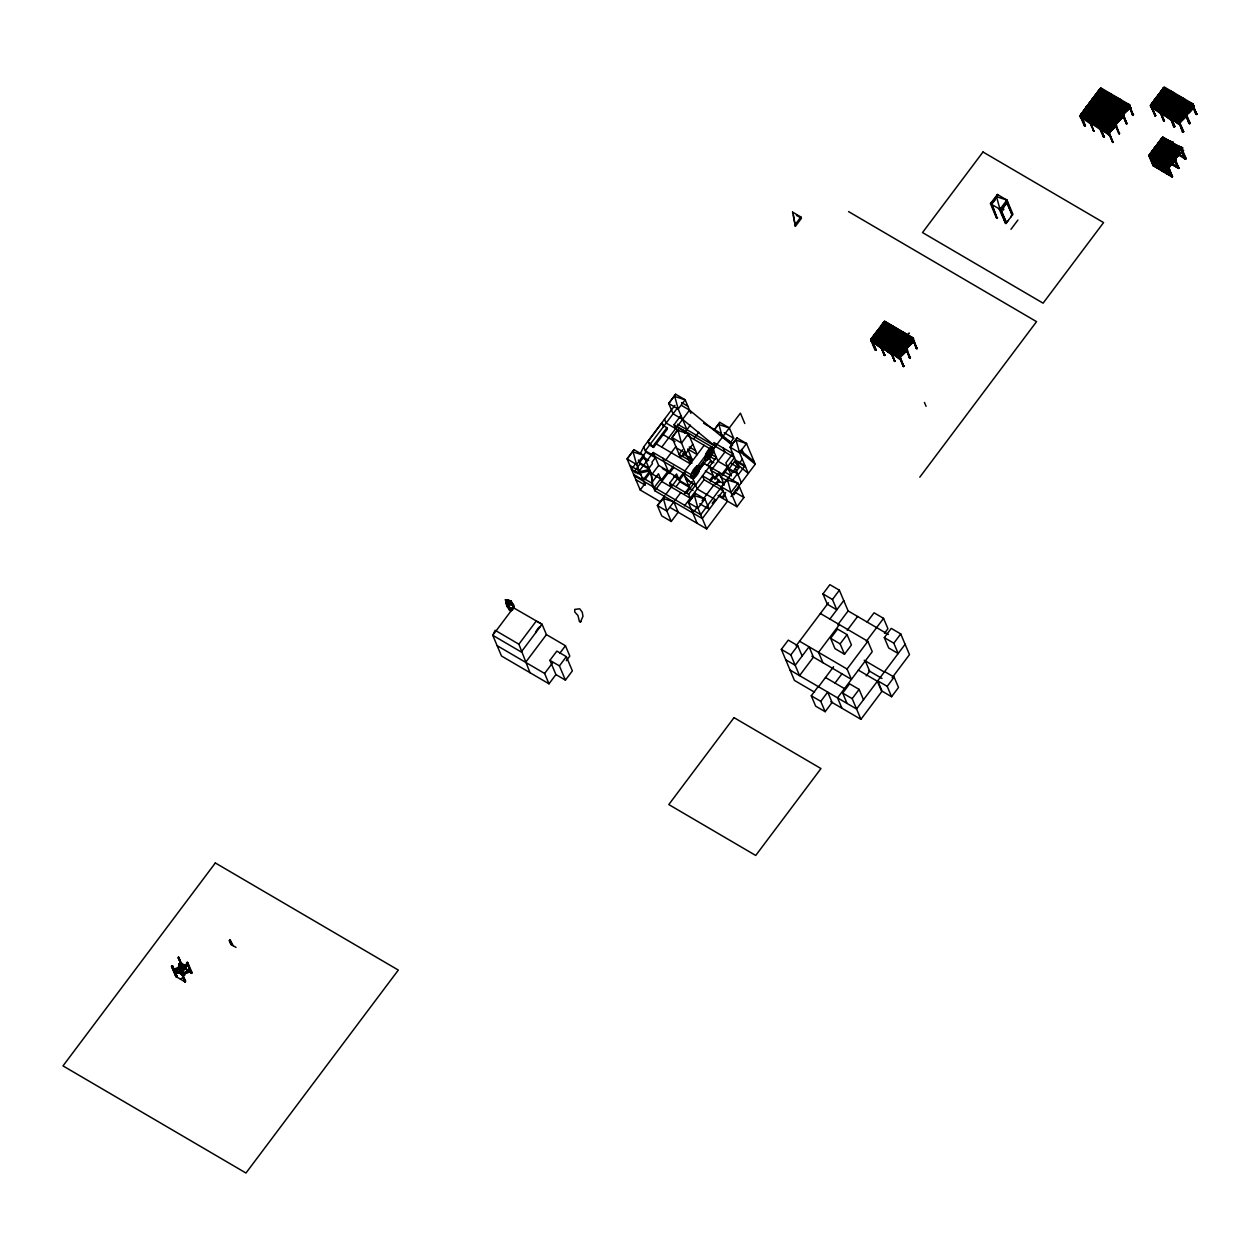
<?xml version="1.0" encoding="UTF-8"?>
<svg xmlns="http://www.w3.org/2000/svg" width="1260" height="1260" viewBox="0 0 1260 1260"><rect width="100%" height="100%" fill="white"/><g stroke="black" fill="none" stroke-linecap="round" stroke-linejoin="round"><path stroke-width="1.5" d="M914.413 340.988L913.153 340.216L914.256 341.302L905.94 348.658L912.334 338.641M914.429 340.751L906.381 348.863M1185.597 114.377C1203.899 91.507 1187.676 120.881 1184.841 113.038L1189.078 123.07M871.81 340.389L872.14 341.161L871.195 339.901M880.504 346.106L883.15 343.271M880.803 346.279L879.764 344.767L884.693 355.194L880.047 344.389L884.473 355.493L880.74 344.783L880.236 345.46M898.553 345.476L891.135 352.28L890.883 351.43M897.356 346.012L890.71 352.075M899.514 357.241L907.531 350.059L899.955 357.446M907.389 350.028L899.813 357.415L907.231 349.886M1080.481 115.731L1080.986 116.723L1087.034 110.313M1096.09 116.235L1089.49 121.7L1092.136 118.865M1089.79 121.873L1094.909 116.77M1103.571 123.701L1099.681 127.669L1107.524 121.07M1099.255 126.567L1100.122 127.874M1108.501 132.835L1116.517 125.653L1108.926 133.04M1108.784 133.009L1108.06 131.733L1112.989 142.16L1108.343 131.339L1112.769 142.443L1108.973 131.591M1122.707 114.597L1130.74 107.431M1123.006 114.77L1130.598 107.399M1156.774 101.745L1151.656 106.848L1151.53 106.013M1149.844 156.744L1150.018 156.098M1165.295 155.831L1158.649 161.894L1164.996 155.657M1173.265 115.731L1170.792 117.999L1170.461 117.243M1170.65 117.968L1173.296 115.132M1168.146 167.454L1176.163 160.288L1168.587 167.659M1168.445 167.627L1148.805 155.531L1153.183 165.879L1153.688 165.202M1186.747 115.573L1179.297 122.976M1179.455 123.118L1187.188 115.778M872.172 342.279L876.472 332.813M880.976 347.429L881.984 344.106M880.614 347.587L882.283 344.279M899.325 358.533L905.105 347.571M905.42 347.602L909.909 358.045L906.113 347.177M1080.529 117.605L1086.278 106.879L1087.616 107.572M1080.796 118.03L1086.64 106.738M1084.45 111.746L1086.923 106.911L1114.974 123.858M1091.601 119.968L1089.742 123.228L1090.971 119.7M1089.601 123.181L1092.089 118.33M1101.13 88.924L1097.208 94.768M1102.28 124.315L1099.948 129.197M1105.603 118.109L1103.634 121.07M1114.375 123.338L1108.312 134.127L1113.257 124.693M1108.611 134.3L1113.588 124.787M1122.817 116.078L1128.598 105.1M1151.829 107.998L1160.586 111.211M1160.633 113.148L1171.107 116.881L1161.169 112.927M1159.121 163.217L1160.948 158.351M1167.957 168.761L1173.737 157.784M1168.256 168.935L1174.068 157.894M1157.515 96.799L1185.755 112.896L1190.054 123.086L1189.55 123.763L1184.92 112.943L1178.982 124.252L1184.746 113.29M1179.281 124.425L1185.077 113.321M885.26 322.481L884.331 321.804L882.457 325.253M912.665 338.593L906.161 350.091L911.153 339.916M906.034 350.028L912.051 338.294M1183.25 98.721L1184.479 99.067L1174.399 94.343M1191.425 105.934L1185.817 115.81L1190.794 105.62M1092.389 100.768L1094.373 97.099M1092.089 100.595L1094.247 97.02L1092.688 100.926M1122.377 112.408L1127.574 104.911L1122.077 112.235L1126.865 123.669L1121.936 113.243L1115.399 125.858L1121.841 113.479M1122.188 113.368L1114.974 125.606M1172.32 142.648L1164.854 151.609M1181.218 147.877L1174.651 160.193M727.508 466.783L718.011 461.223L711.995 446.985L710.955 447.442A7.481 2.929 -59.7 0 0 705.663 454.435L705.206 459.68L707.742 459.664A7.481 2.929 -59.7 0 0 713.05 452.671L713.837 448.292L711.995 446.985L691.189 474.721L691.378 478.217L693.961 478.091A7.481 2.929 -59.7 0 0 699.221 471.019L699.568 465.869L696.985 465.995A7.481 2.929 -59.7 0 0 691.724 473.067L691.189 474.721L697.19 488.959L716.2 500.078M879.622 346.043L891.167 354.186L880.031 345.964M1088.577 121.684L1100.342 129.528M1110.974 109.226L1103.067 103.021L1096.594 111.4M1171.06 119.511L1159.294 111.668L1170.808 119.543M1170.823 119.905L1159.294 111.668M514.206 608.076L513.418 604.8L508.252 600.248L506 601.209L506.866 606.233L508.505 606.926L505.417 599.65L510.883 600.894L508.505 606.926L510.552 610.99L514.206 608.076L513.418 604.8L510.883 600.894L505.417 599.65L506.866 606.233L510.552 610.99M693.961 478.091L696.985 465.995M707.742 459.664L710.955 447.442M1157.735 161.784L1168.886 169.249M1171.847 158.807L1175.312 160.666L1172.147 158.303M1175.312 160.666L1171.926 158.602M1182.289 151.043L1179.297 148.885M629.811 465.397L639.308 470.972L653.184 452.482L658.649 465.412L651.719 474.658L643.513 455.254L634.016 449.694L627.086 458.939L640.206 489.983L660.319 501.763M690.889 413.374L685.156 399.798L675.659 394.238L668.713 403.468L673.092 413.815L682.589 419.391L715.459 446.418L713.806 442.528L732.816 453.663L725.87 462.908L731.335 475.839L725.004 472.122M689.771 462.42L692.071 459.349L687.708 449.001L697.205 454.561L688.464 433.865L678.967 428.29L672.021 437.535L680.762 458.231M730.233 442.906L733.698 438.275L729.335 427.927L719.822 422.368L714.105 430.211M709.254 509.323L704.891 498.976L695.394 493.4L688.448 502.645L697.19 523.341M730.973 496.55L755.26 464.2L746.519 443.504L737.021 437.945L730.076 447.19L738.817 467.885L735.352 472.516M728.438 477.713L721.492 486.943L727.508 501.181L706.687 528.916L670.273 507.591M1010.614 217.366L1012.064 214.09M555.928 674.572L565.425 680.132L572.371 670.887L566.354 656.665L556.857 651.089L549.911 660.334L555.928 674.572L548.998 683.818L501.496 656.003L492.755 635.308L495.133 630.299L518.884 644.191L529.987 672.698M1123.999 115.826L1115.415 123.842M1123.731 116.266L1115.525 124.709L1086.278 106.879M1154.995 147.294L1174.273 158.965L1183.534 150.476L1174.903 159.106L1155.247 146.963L1149.561 155.452M640.348 453.679L643.687 446.922L674.919 405.326M906.097 348.689L913.768 340.72M1097.507 94.957L1100.641 88.294L1101.334 88.704L1100.563 88.389M1152.963 151.672L1156.082 147.105M1172.131 115.967L1170.461 119.275L1173.296 114.534M1174.588 111.368L1176.242 108.297M1162.933 155.389L1158.901 163.422M1168.619 168.793L1174.367 158.067M1149.325 156.539L1159.436 163.768M1168.933 141.97L1163.2 138.049M871.258 340.531L881.228 348.059L871.038 340.452M884.315 323.221L883.827 321.961L878.078 330.797M870.817 340.736L881.275 347.981M889.812 351.965L900.034 359.494M890.017 351.682L900.302 359.116M903.436 348.768L906.475 350.926L903.546 348.563M903.751 348.28L906.46 350.548M907.562 337.459L913.406 341.68L907.672 337.255M1079.726 116.455L1090.231 123.606M1094.105 97.681L1099.759 102.517M1100.578 89.822L1100.279 88.515L1129.228 105.462L1128.361 104.674M1109.257 134.757L1099.019 127.228M1108.989 135.119L1098.814 127.512M1115.667 125.669L1115.226 126.425L1112.517 124.157M1115.447 126.52L1112.737 123.874M1120.203 114.691C1136.756 126.583 1100.626 100.06 1117.384 112.628M1120.518 114.203L1123.227 116.471M1126.739 105.934L1129.669 108.281L1126.96 105.635M1129.936 107.903L1126.85 105.84M1150.585 106.738L1160.917 113.684M1169.453 117.684L1179.911 124.929L1169.721 117.306M1183.077 114.487L1186.384 116.266L1183.408 113.998M1190.023 105.241L1193.062 107.399L1190.133 105.037M1193.062 107.399L1190.338 104.753M889.45 333.632L892.143 328.781M891.859 330.703L893.655 327.474M1168.209 100.957L1170.005 97.729M1179.596 105.493L1181.423 102.218M1179.911 105.62L1181.707 102.391M1191.125 105.761L1185.377 115.573M1101.193 105.919L1103.004 102.028M1101.492 106.076L1103.918 102.139M1159.61 144.27L1161.562 140.884M1166.035 139.655L1173.249 142.427L1165.012 139.198M1158.381 161.248L1159.358 160.934L1153.782 158.807M1166.429 140.143L1173.249 142.427M872.471 341.964L880.74 344.704M871.983 341.759L880.535 344.988M906.617 347.776L877.858 331.096M870.739 339.901L884.552 321.253L913.61 338.452L908.649 336.546M1088.057 119.669L1081.474 117.085L1089.979 120.55L1093.774 131.323L1089.128 120.503M1110.611 94.201L1103.839 90.846M1108.926 132.268L1100.957 128.662M1115.604 123.37L1115.651 123.291M1123.384 113.699L1094.42 96.579M1126.33 104.092L1129.873 105.068L1122.865 101.981M1129.811 105.131L1122.644 102.265M1152.617 107.604L1160.177 110.707M1176.163 120.236C1186.81 125.543 1169.311 116.581 1171.249 119.102M1179.832 122.062L1171.028 118.535M1186.258 113.495L1157.326 96.374M1186.258 101.099L1193.252 104.171L1188.29 102.265M171.518 966.404L172.714 966.136L176.951 976.153L176.431 976.831L171.518 966.404L175.738 976.421L185.251 981.981L180.826 970.877L184.559 981.587L185.189 980.705M178.243 958.01L178.841 957.395L182.48 968.026L178.447 957.159L183.377 967.586M172.415 965.963L176.148 976.658M178.999 957.758L178.4 958.387L179.14 957.568M172.069 967.003L172.714 966.136M179.786 959.632L179.345 960.624M180.495 979.209C193.552 971.318 158.855 970.468 181.818 967.428M181.976 967.806L183.314 975.539L174.132 969.57M180.369 962.892L180.936 962.53M182.983 971.224C158.713 981.697 198.56 947.929 174.872 973.114L175.03 974.043L175.439 973.303M175.392 973.003L181.897 964.341M175.738 976.421L176.494 975.602L175.88 976.216M179.991 966.262L182.921 967.034L173.66 969.601M176.038 976.594L172.321 965.9M191.882 972.562L191.378 973.24L187.551 962.482L192.181 972.736L190.984 973.003L187.252 962.309L187.299 963.601M181.22 971.114L185.251 981.981M182.023 969.98L183.755 967.664M180.779 972.106L181.519 971.287M180.999 972.925L187.504 964.262M188.023 964.136L181.078 973.381L179.44 966.058L188.023 964.136L179.739 965.648L181.235 973.76M181.156 973.854L187.756 964.278M187.992 965.396L188.654 965.097M187.425 969.964L184.118 973.98L179.865 964.404M190.496 971.791L181.314 965.822L183.157 975.161M190.984 973.003L191.63 972.137M184.952 981.808L181.125 971.05L184.842 981.76L185.362 981.083M191.284 973.192L187.252 962.309M229.351 940.574L230.139 940.07L231.793 943.961L231.273 944.638L229.351 940.574L230.989 944.464L236.03 947.41M230.139 940.07L233.21 945.772M230.989 944.464L229.855 939.897M794.824 225.067L800.903 216.988L792.587 212.121L795.375 226.359L801.439 218.279L800.903 216.988M493.904 633.764L513.576 607.572M634.016 449.694L627.086 458.939L636.583 464.499L645.325 485.195L635.827 479.635M675.659 394.238L668.713 403.468L678.211 409.027L686.952 429.739M648.049 441.409L661.925 422.919L663.831 425.959L666.918 427.66L667.453 428.951L653.578 447.426L649.609 445.111L648.049 441.409L653.578 447.426M634.93 464.656L631.449 469.287L640.962 474.847M677.707 407.657L645.325 450.797L692.827 478.611L713.633 450.891L688.306 436.039M643.687 446.922L645.876 452.088L636.583 464.499L633.119 451.915L643.513 455.254M648.742 460.42L642.411 456.719L642.962 458.01L639.481 462.625L648.979 468.184L652.459 463.57L651.908 462.278L655.373 457.648L645.876 452.088M653.042 446.134L666.918 427.66M634.252 471.618L640.033 463.916L638.395 460.042M675.644 428.62L674.005 424.746L680.951 415.501M661.768 447.111L689.519 410.146L732.611 445.583M678.967 428.29L672.021 437.535L681.518 443.095L690.26 463.806L655.436 443.41M518.884 644.191L536.224 621.085L542.068 624.267L546.43 634.615L565.441 645.734L569.803 656.082L566.338 660.697M644.837 479.776L650.633 472.075L653.184 486.88M640.206 489.983L644.821 483.824M684.637 432.81L690.417 425.108M665.485 460.373L675.895 446.512M703.096 462.877L737.935 483.273L743.935 497.495L737.005 506.74L730.989 492.518L702.497 475.823L704.135 479.713L723.13 490.833L702.324 518.569L654.822 490.754L651.546 482.99L658.492 473.744L661.768 481.509L690.26 498.188L688.621 494.314L669.627 483.194L676.557 473.949L679.833 481.714L689.33 487.273L684.716 493.432M653.735 488.171L660.665 478.926L651.168 473.366L652.444 480.769M682.589 449.741L679.124 454.356L688.621 459.916M661.216 480.217L668.162 470.972L658.649 465.412M525.625 662.335L546.43 634.615M654.822 490.754L673.328 466.106M694.134 438.37L698.764 432.212M673.88 467.397L669.249 473.555L662.697 458.041M681.928 456.703L685.393 452.072M692.827 444.213L685.897 453.442L676.399 447.883M665.485 494.77L678.195 477.823L662.366 468.562M714.042 430.07L719.822 422.368M683.377 472.957L678.746 479.115L673.99 476.343M684.479 471.508L704.135 445.315M685.078 472.72L679.298 480.422L688.795 485.982L692.26 481.351M676.368 486.328L679.833 481.714M691.173 477.776L713.648 447.82M548.998 683.818L544.619 673.47L552.715 662.681M559.66 653.436L565.441 645.734M680.762 492.628L666.886 511.119L671.249 521.467L678.195 512.221L673.817 501.874L663.422 498.55L657.389 505.559L661.752 515.907L671.249 521.467M711.979 451.033L740.423 413.154L744.786 423.502M698.135 471.051L703.915 463.349M686.416 493.18L693.346 483.95M707.222 465.46L710.703 460.829L713.869 462.688M565.425 680.132L559.424 665.894L566.354 656.665M688.621 494.314L716.373 457.333L711.616 454.561M684.479 505.906L704.135 479.713M695.394 493.4L688.448 502.645L697.945 508.205L706.687 528.916M737.021 437.945L730.076 447.19L739.573 452.749L748.314 473.445L734.627 462.184M709.789 480.265L713.255 475.634L705.348 471.004M710.341 481.556L713.806 476.926L718.562 479.713L719.649 482.297M717.822 473.602L714.357 478.233L709.427 466.578M714.892 479.524L718.373 474.894M692.827 512.993L697.442 506.835M702.072 500.677L713.633 485.273M721.728 474.484L734.454 457.537M715.082 484.328L718.562 479.713M722.279 475.776L728.059 468.074L737.557 473.634L731.776 481.336M716.783 484.092L719.098 481.005L723.854 483.793M742.313 459.223L700.686 514.678L634.19 475.745M712.231 503.323L714.53 500.236M738.108 474.925L745.038 465.68L735.541 460.12L728.611 469.366L733.351 472.153M725.067 495.322L722.752 498.393L722.216 497.101L725.681 492.487M899.986 356.848L898.758 355.887L903.688 366.329L899.057 355.509L903.467 366.613L899.672 355.745L891.387 352.816L900.065 356.06L871.432 339.664L871.369 338.562L876.787 331.349L905.672 348.012M884.142 323.017L884.047 321.93L912.539 338.609M871.936 339.633L875.668 350.327L872.566 341.381L879.102 344.043M877.59 331.868L872.55 339.727M884.678 323.001L878.677 330.986M872.392 339.349L877.873 332.041M884.819 322.796L878.976 331.159L881.984 327.175M874.739 336.814L876.944 333.884M872.755 342.625L871.542 342.011M873.149 344.815L873.684 344.846M886.142 327.695L887.985 324.655L882.142 333.018M885.15 334.498L891.308 326.875M889.308 329.537L885.308 334.877L891.009 326.702M875.668 350.327L875.48 349.256M889.544 331.852L889.04 332.514L887.623 329.175M893.403 327.679L887.292 335.554M893.608 327.647L894.568 327.316L888.993 325.19M893.986 327.742L893.135 326.954M881.748 345.13L887.544 337.979M881.386 346.437L890.804 351.036M885.339 340.909L882.047 345.303L887.245 337.806M881.559 347.791L880.346 347.161M991.289 203.238L997.085 218.311L992.344 205.191M991.084 204.089L998.314 195.016M882.031 349.87L882.488 349.996M994.849 199.631L991.242 204.466L995.006 200.009M894.647 334.577L896.647 331.916M894.647 340.058L900.648 332.057M892.773 343.145L888.379 349.004L893.875 341.68M897.372 336.987L898.348 337.003M890.253 350.359L894.663 361.462L890.946 350.752M904.019 333.333L903.247 333.144M891.025 350.752L894.663 361.462M891.387 350.485L897.372 342.184M904.176 333.223L897.97 342.295M999.385 208.955L1000.487 208.625L1006.504 222.862L1000.645 210.058M891.718 352.816L899.845 356.344L903.767 366.219L902.837 365.542L903.987 365.935M1000.188 208.451L1005.7 223.351L1000.944 210.231M1006.126 200.56L1006.63 199.883L1012.126 214.783L1005.827 200.387L1012.426 214.956L1006.031 199.537M891.403 353.792L879.653 345.949M891.749 353.761L890.536 353.131M892.222 355.84L892.694 355.966M903.136 341.476C923.092 314.102 885.229 364.187 906.838 335.979M997.085 218.311L997.589 217.649M1001.007 211.711L1005.26 204.687L1007.937 202.466M996.802 218.137L991.746 204.845M903.215 346.862L897.876 354.564M904.144 345.618L910.145 337.633M900.065 351.635L902.916 346.689L897.577 354.391M906.428 337.964L908.539 342.972L907.342 343.24M912.429 337.696L916.839 348.8L913.043 337.932L884.552 321.253M874.975 349.933L870.676 339.743L899.608 356.675L905.845 348.453M1080.324 115.353L1109.446 131.89L1080.733 115.495L1086.089 107.179L1114.69 123.984M1119.416 133.591L1114.785 122.771L1114.281 123.448L1119.195 133.875L1115.399 123.023L1087.159 106.927L1093.129 97.792L1121.699 114.644L1108.816 132.741M1128.031 105.462L1121.715 113.526L1126.645 123.968L1122.849 113.101L1094.357 96.421L1099.964 88.688L1128.566 105.493M899.246 356.58L913.043 337.932L906.601 335.38M1080.041 115.747L1093.129 97.792M1122.597 114.361L1093.633 97.382L1100.783 87.853L1129.354 104.69M912.791 339.208L883.827 322.214M1086.876 107.698L1081.553 115.4L1086.23 109.714M1081.553 115.4L1087.333 108.25M1088.12 106.627L1094.783 98.343M913.311 340.594L914.256 341.302M1081.521 117.022L1081.899 118.094M900.553 358.911L899.341 358.297M901.026 360.99L901.561 361.022M1005.637 222.673L1008.315 220.453M1084.844 117.054L1090.498 110.108M996.503 217.964L990.486 203.742L996.518 196.718L1006.929 200.056L1012.93 214.279L1006 223.524L1005.905 222.5M1082.529 120.55L1082.986 120.677M1095.775 103.084L1097.492 99.634L1091.144 108.675M1100.216 99.43L1105.697 92.106L1100.374 99.808M915.5 345.775L915.957 345.901M1101.46 98.343L1103.666 95.413M1103.697 95.807L1104.626 96.484M909.263 356.974L910.192 357.651L905.2 347.319M909.909 358.045L909.216 357.635L910.413 357.368M916.146 348.39L913.122 339.365M1098.94 104.927L1094.452 110.329M1084.97 126.173L1081.237 115.463L1084.97 126.173L1081.253 116.739M1095.649 112.912L1090.168 119.968M1089.979 120.55L1093.774 131.323M1089.916 121.385L1081.427 117.589M1100.122 127.15L1090.042 122.425L1100.248 126.598M1091.176 120.755L1096.672 113.431M1097.617 112.187L1104.122 103.525L1102.106 106.785M1010.977 229.304L1017.907 220.059M1090.703 123.244L1090.341 122.062M1112.029 95.823L1106.705 103.509M1091.255 125.811L1091.869 125.732M1107.288 105.368L1100.641 114.251L1107.446 105.745M1105.272 108.644L1100.783 114.046M1099.98 126.378L1104.185 137.009L1100.027 128.142M1117.714 112.14L1113.273 108.959L1106.973 117.952M1106.674 118.03L1100.846 126.693M1120.045 100.217C1122.613 99.682 1117.951 99.697 1120.329 99.823M1114.061 108.769L1107.272 118.125M1121.542 101.383L1116.203 109.069M1117.305 107.604L1121.242 101.21L1115.903 108.895M1101.445 131.78L1101.98 131.796M1122.455 105.115L1121.605 104.344M1108.264 128.945L1112.501 122.708L1107.178 130.394M1103.965 137.293L1100.232 126.598L1103.965 137.293L1103.776 136.206M1110.454 128.063L1107.099 121.338M1114.58 123.874L1109.446 131.89M1115.651 123.606L1121.699 114.644M1123.432 113.636L1123.038 112.597L1129.023 105.793M1122.959 115.385L1123.81 116.172M1129.385 106.816L1130.708 107.683M1108.768 135.04L1109.855 134.741M1116.36 126.079L1115.005 125.354M1110.328 136.836L1110.784 136.962M1130.567 109.872L1131.102 109.903M1117.778 130.946L1118.313 130.977M1125.306 120.928L1125.763 121.054M1118.518 133.465L1119.715 133.198M1125.952 123.559L1127.149 123.291M1093.633 97.382L1122.125 114.061L1129.275 104.533L1133.086 115.385L1132.897 114.313M1157.783 109.305L1151.073 105.383L1156.428 97.067L1185.03 113.857L1179.502 122.062M1157.735 96.516L1163.484 87.68L1192.259 104.486M1192.763 103.808L1164.208 86.971L1150.396 105.62L1155.325 116.046L1152.112 107.683M1170.43 92.453L1163.941 88.231M1164.145 87.901L1164.901 88.2L1163.972 87.523M1157.231 97.587L1151.892 105.273M1164.177 88.342L1158.334 96.705M1157.972 97.445L1156.948 97.004M1156.585 99.603L1152.191 105.446L1157.688 98.138M1162.633 91.555L1164.46 88.515L1158.633 96.878M1151.939 107.462L1158.759 109.762M1155.199 106.927L1160.696 99.603M1162.791 97.398L1166.792 92.075M1154.428 113.148L1153.735 112.738L1154.585 113.526M1162.917 103.304L1158.523 109.163L1164.019 101.839M1167.957 96.595C1155.42 112.597 1183.675 75.064 1164.665 100.422M1154.632 115.636L1155.83 115.369M1168.209 97.54L1169.201 97.555M1159.704 110.108L1164.13 121.212L1161.106 112.171M1173.044 93.397L1167.012 101.446L1173.769 92.689M1174.052 92.815L1165.579 89.287M1167.973 102.06L1173.974 94.075L1172.131 97.114M1164.697 112.487L1170.194 105.178L1168.162 108.47M1175.296 98.973L1171.296 104.296L1177.297 96.311M1163.232 118.298L1162.539 117.904L1163.405 118.676M1163.437 120.802L1160.161 111.825M1171.328 110.329L1167.862 114.345M1178.462 100.816L1180.305 97.776L1174.462 106.155M1176.509 107.005L1182.542 98.957M1170.083 117.148L1170.666 116.455L1174.824 126.504L1173.627 126.772L1169.894 116.062L1174.824 126.504M1177.47 107.62L1183.471 99.634L1186.132 101.651M1172.288 115.117L1176.525 108.88L1171.186 116.566M1179.628 105.336L1181.628 102.674M1178.761 112.581L1174.367 118.424L1179.848 111.116M1149.782 155.153L1154.916 147.137L1174.304 158.24L1174.808 157.579L1156.003 146.885L1161.972 137.749L1181.25 148.995L1181.754 148.334L1162.681 137.041L1148.884 155.689M1149.608 155.027L1155.184 147.609M1156.27 146.176L1162.067 139.041M1156.79 146.065L1162.539 137.498M1173.422 124.268L1172.808 123.763L1173.658 124.551M1150.522 155.153L1156.018 147.829L1153.971 151.137M1150.537 155.704L1154.774 166.399M1186.951 107.714L1188.952 105.052M814.543 692.181L794.43 680.416L781.326 649.372L788.256 640.127L797.753 645.687L802.132 656.035M822.953 593.901L832.45 599.461L836.813 609.808L827.316 604.249L822.953 593.901L829.883 584.656L839.381 590.216L848.122 610.927L888.363 634.473M1150.632 157.768L1158.979 160.996L1163.484 171.706M1180.352 117.81L1181.25 117.936M1150.9 158.429L1150.097 158.256M1187.692 109.352L1187.503 108.281M1185.644 113.274L1192.448 104.927M1152.569 157.531L1156.759 167.564M1185.692 113.825L1156.759 96.894L1157.389 97.965M1157.153 152.995L1153.688 156.996M1192.889 106.407L1193.913 107.021M1154.255 158.508L1158.932 169.029L1154.554 158.681M1155.924 156.145L1158.35 154.066M1180.053 124.252L1178.998 124M1152.097 161.626L1158.806 165.139M1155.546 159.264L1159.72 169.297M1187.109 118.141L1187.582 118.267M1194.055 108.895L1194.511 109.021M1156.239 159.673L1160.712 169.88M1162.35 151.531L1157.011 159.232M1163.295 150.286L1169.28 142.301M1156.538 159.847L1161.011 170.053M1153.246 164.95L1172.399 176.463L1168.162 166.43L1167.469 166.021L1172.178 176.998L1168.319 165.974M1153.625 165.044L1153.12 165.721L1172.178 176.998M1166.996 147.231L1166.555 148.066L1167.5 147.357M919.784 477.194L1036.539 321.647L848.547 211.585M1149.608 155.783L1154.113 165.595M1157.688 160.855L1158.192 160.178L1162.791 171.297M1164.114 152.287L1168.099 146.979M1171.06 143.041L1171.501 142.207L1164.618 151.609M1188.054 120.361L1188.905 121.133L1188.211 120.724M1153.971 166.131L1149.325 154.854L1168.87 166.493L1165.028 165.328M1164.492 152.854L1158.995 159.925M1164.807 152.68L1165.437 151.357M1168.713 147.341L1172.115 142.569L1165.248 151.972M1182.242 129.418L1181.549 129.024L1182.463 129.701M1155.073 166.572L1150.411 156.051L1149.104 155.405L1153.325 165.422L1172.335 176.557L1167.689 165.737L1167.185 166.415M796.099 645.845L828.481 602.705M1164.571 155.232L1160.019 160.713M1159.688 163.06L1159.531 162.272L1159.546 163.202M1173.407 143.782L1182.746 148.003L1177.139 146.081M1182.431 131.922L1183.628 131.654L1182.431 131.922L1178.698 121.228L1183.345 132.032M1189.55 123.763L1189.361 122.677M1179.643 122.551L1150.317 105.462L1178.888 122.299L1192.7 103.651L1196.496 114.518L1196.307 113.431M1160.287 162.256L1164.476 172.273M785.689 659.72L795.186 665.28L809.062 646.789L813.44 657.137L799.565 675.628L790.823 654.932L797.753 645.687M832.45 599.461L839.381 590.216M1159.704 163.579L1158.491 162.949M1157.751 168.131L1153.372 157.784L1158.05 168.304M1161.972 163.233L1166.634 173.754L1162.271 163.406M1172.776 150.381L1174.777 147.703M1160.775 166.777L1170.272 172.337L1152.254 162.005M1163.264 163.989L1167.437 174.022M1163.957 164.398L1168.429 174.605M1164.24 164.572L1168.729 174.778M1165.232 165.154L1169.422 175.171M1161.704 170.446L1157.058 159.532L1162.004 170.636M1171.847 157.106L1166.508 164.792M1178.793 147.861L1172.65 156.051L1178.95 148.239M1175.942 152.224L1172.792 155.846M1162.413 170.667L1157.908 160.555L1166.918 166.131M1163.122 170.604L1162.681 171.439L1157.972 160.461L1166.902 165.785M1172.95 157.374L1176.415 152.744M1171.863 159.075L1176.494 152.791M1174.115 157.169L1177.848 167.863L1174.824 158.839L1183.534 150.239M1173.926 158.256L1168.209 166.352M1163.783 171.88L1159.31 161.469M1167.815 166.651L1181.691 148.16L1186.054 158.508L1185.55 159.185L1175.989 153.468L1173.863 148.459M1174.966 144.821L1182.305 147.577M1168.256 166.903L1167.406 166.115L1171.91 176.227M1174.635 157.784L1180.966 148.869L1185.55 159.185M1181.628 149.089L1162.429 138.316M829.883 619.054L843.759 600.563M1181.785 150.444L1182.636 151.231L1181.943 150.822M1165.468 172.856L1161.09 162.508L1165.752 173.029M1169.201 169.139L1167.988 168.509M1169.595 171.328L1170.209 171.25M1169.894 172.258L1166.949 170.116M1184.132 156.004L1184.668 156.035M1177.659 165.375L1176.966 164.965L1177.817 165.753M1170.414 175.754L1166.035 165.406L1170.713 175.928M1185.487 159.028L1185.991 158.351L1176.115 152.57M1165.941 161.012L1178.62 168.43L1174.745 157.405M837.727 624.787L848.122 610.927M839.381 624.613L818.559 652.349L822.938 662.697M830.623 638.316L837.569 629.071L847.067 634.63L851.445 644.978L844.499 654.223L835.002 648.664L830.623 638.316L840.136 643.876L844.499 654.223M847.224 630.346L857.635 616.486M840.136 643.876L847.067 634.63M825.142 711.695L820.764 701.347L827.71 692.102L832.088 702.45L825.142 711.695L815.645 706.135L811.267 695.788L818.212 686.542M818.559 686.747L833.584 666.713M867.132 622.046L874.062 612.801L883.559 618.361L887.938 628.708L884.473 633.323M835.002 683.062L841.932 673.817M866.218 641.466L883.559 618.361M811.85 656.208L851.429 679.376L847.067 669.028L867.872 641.308L820.386 613.494M847.051 703.427L842.688 693.079L849.618 683.833L859.115 689.393L863.494 699.741M884.315 637.623L893.812 643.183L898.175 653.53L888.678 647.971L884.315 637.623L891.245 628.378L900.742 633.938L909.5 654.633L892.143 677.738M866.203 675.864L869.683 671.249L865.305 660.901M858.375 670.131L877.369 681.266L881.732 691.614L860.927 719.334L852.185 698.638L859.115 689.393M893.812 643.183L900.742 633.938M877.369 681.266L856.548 708.986L790.067 670.068M884.646 671.564L894.143 677.124L898.522 687.472L891.576 696.717L882.079 691.157L877.716 680.794L905.121 644.285M891.576 696.717L887.213 686.369L894.143 677.124M580.482 621.967L582.986 616.282L582.246 612.171L579.679 608.801L574.733 609.399L574.812 612.061L577.962 615.51L579.49 621.794L580.907 621.637M1182.746 148.003L1175.564 145.026M1115.368 123.984L1124.156 116.078M878.598 331.994L882.536 328.23M878.582 332.577L882.52 328.797M906.113 348.106L913.988 340.546M1185.739 114.408L1194.071 106.706M1084.876 112.754L1087.333 110.486M1082.072 115.447L1087.002 110.912M1089.632 121.732L1092.105 119.464M1100.169 127.276L1106.343 121.606M875.59 336.987L878.062 334.719M875.558 337.585L878.015 335.317M1108.627 132.867L1116.376 125.622M880.645 346.138L885.922 341.176M1163.059 109.762L1165.532 107.494M1168.288 167.486L1176.037 160.256M1090.042 122.425L1100.326 126.851M1121.006 100.013L1114.013 96.957M1160.744 112.502L1171.107 116.881M1184.479 99.067L1179.581 96.973M881.086 346.784L891.45 351.162M904.822 333.349L894.537 328.907M1103.177 102.249L1100.783 105.809M1174.477 160.083L1176.163 160.288M506.583 600.437L508.237 601.366L506.803 603.225L506.866 606.233L509.906 609.478L513.576 606.564L510.883 600.894L506 601.209L506.126 603.083L512.473 610.391M691.724 473.067L699.221 471.019M705.663 454.435L713.05 452.671M634.914 472.752L649.53 469.476L640.033 463.916M637.292 473.634L650.081 470.783L643.135 480.013L633.638 474.453M182.637 973.539L190.969 971.759L182.81 973.917L178.888 963.821L180.101 963.553L184.48 973.901L184.669 974.988L183.456 975.272M178.952 964.152L179.802 963.963M179.393 964.514L180.243 964.325L184.669 974.988M179.077 964.924L180.29 964.64L180.101 963.553M188.181 964.514L179.597 966.436L180.826 973.523M173.817 969.98L180.4 968.499M174.715 972.736L183.298 970.814M174.872 973.114L183.456 971.192L182.07 963.742M175.297 973.366L183.157 971.602L181.818 963.869M190.811 971.381L182.227 973.303L180.999 966.215M183.755 974.862L184.606 974.673M506.866 606.233L508.772 606.107L509.906 609.478M729.335 427.927L718.924 424.588L722.389 437.173L729.509 441.347M1102.847 103.304L1111.021 108.99M891.167 353.824L894.883 361.163L890.725 351.052M1193.283 107.116L1190.243 104.958M1176.163 109.116L1170.902 116.393M1094.011 98.091L1104.075 105.415M1165.374 89.57L1172.855 92.579M1169.044 91.397L1172.32 92.736M1105.256 91.791L1110.784 93.996M1105.65 92.295L1108.926 93.618M1097.397 99.414L1103.949 102.06M1097.586 100.201L1102.5 102.186M1115.194 110.392L1118.47 111.715M1114.99 110.675L1118.25 111.998M889.214 324.891L894.112 326.891M1167.736 154.46L1173.076 156.744M1165.736 153.988L1172.855 157.028M1161.09 163.327L1164.649 164.839M1179.36 97.272L1182.573 98.705M1112.627 95.949L1120.644 99.54M1106.548 104.989L1109.761 106.438M1106.327 105.289L1109.54 106.722M894.758 328.624L904.397 332.939M881.528 347.209L889.56 350.8M1192.023 104.076L1196.78 114.124L1192.495 105.462M1191.787 103.793L1196.716 114.219L1195.866 113.447L1197 113.841M1163.484 87.932L1192.039 104.517M1164.634 88.893L1163.689 87.649M1178.809 97.351L1185.518 101.288M1162.319 89.476L1190.747 105.997M1161.641 90.137L1190.306 106.832L1161.704 90.295M1189.692 107.651L1161.09 91.114M1159.798 92.579L1188.29 109.273M1187.849 110.108L1159.247 93.571M1157.956 95.035L1186.558 111.573M1186.511 111.888L1158.066 94.894M1157.452 95.713L1185.944 112.392M1157.483 95.917L1186.006 112.565M1184.92 112.943L1189.85 123.37L1188.92 122.693L1190.054 123.086M1157.042 96.768L1158.255 97.713M1158.46 98.752L1161.814 100.721M1155.892 98.044L1184.384 114.723L1156.003 97.902M1185.408 115.322L1186.999 116.345M1155.278 98.863L1183.88 115.4M1155.199 98.705L1183.817 115.243M1183.093 116.204L1154.585 99.524L1183.266 116.219M1153.971 100.343L1182.652 117.038M1182.037 117.857L1153.357 101.162L1181.975 117.7M1169.863 112.235L1171.06 111.967L1170.162 111.841M1152.128 102.785L1180.809 119.495L1152.207 102.958M1151.703 103.635L1180.084 120.456M1180.195 120.314L1151.593 103.777M1151.01 104.281L1179.581 121.133M1151.042 104.501L1179.549 121.18M1179.801 121.779L1151.073 105.383M1166.161 114.203L1179.581 122.062M1150.616 105.336L1155.609 115.668L1154.837 115.353M1169.611 116.455L1170.729 116.96M1171.312 118.991L1170.194 118.849M1163.657 120.503L1164.413 120.818L1159.42 110.486L1164.13 121.212M1173.847 126.472L1174.603 126.787L1170.367 116.755M1183.408 131.938L1178.478 121.511M1105.335 92.342L1108.69 94.311M1099.413 89.68L1128.015 106.218L1099.523 89.539M1098.736 90.326L1127.291 107.179L1098.799 90.499M1126.786 107.856L1098.295 91.161M1096.893 92.783L1125.495 109.321M1133.591 114.723L1132.441 114.313L1133.37 115.006L1128.44 104.58L1133.086 115.385M1124.944 110.313L1096.279 93.602L1124.881 110.14M1132.598 114.691L1133.291 115.101L1128.661 104.281L1132.393 114.991M1095.838 94.437L1124.156 111.116M1095.05 95.24L1123.715 111.951M1094.531 95.917L1123.038 112.597M1094.578 96.122L1123.101 112.77M1094.137 96.957L1101.303 100.942M1102.941 102.123L1103.697 102.422L1097.806 99.902L1091.444 108.848M1106.343 103.871L1109.698 105.84M1113.037 107.809L1118.077 110.754M1122.707 113.557L1121.936 113.243L1126.645 123.968M1123.18 114.203L1093.853 97.083L1094.483 98.154M1181.754 148.334L1162.681 137.041M1093.916 97.256L1122.408 113.936M1171.28 142.742L1171.973 143.152M1180.778 148.302L1185.707 158.744L1185.014 158.335M1161.972 138.001L1180.966 149.137M1122.55 115.652L1123.999 116.393M1092.514 98.611L1121.195 115.322L1092.578 98.768M1179.848 150.365L1160.806 139.545M1160.744 139.387L1179.801 150.665M1120.565 116.14L1091.963 99.587M1090.735 101.225L1119.337 117.763M1090.672 101.068L1119.274 117.605M1158.901 141.845L1178.069 152.98M1186.054 158.508L1158.397 142.522L1177.281 153.783M1089.443 102.706L1118.045 119.243M1157.672 143.482L1176.84 154.618L1157.735 143.64M1088.939 103.383L1117.431 120.062M1117.399 120.377L1088.829 103.525M1156.617 145.136L1175.611 156.256L1156.507 145.278M1087.601 105.163L1116.265 121.858L1087.664 105.32M1155.94 145.782L1174.997 157.075L1155.971 146.002M1087.097 105.84L1115.588 122.519M1087.128 106.045L1115.651 122.677M1086.97 106.502L1115.478 123.181M1164.334 151.987L1165.028 152.397M1173.832 157.547L1178.761 167.989M1105.492 117.81L1106.453 118.314M1116.517 125.653L1115.431 125.401L1116.502 125.921M1173.485 159.091L1154.302 147.956L1173.407 158.933M1174.383 159.752L1176.147 160.54M1114.139 124.709L1085.474 107.998L1113.966 124.693M1174.351 160.02L1175.989 160.855M1154.459 148.585L1157.373 155.484M1153.688 148.774L1172.871 159.91L1153.766 148.932L1156.711 156.067M1084.86 108.817L1113.462 125.354M1172.147 160.87L1153.152 149.751M1153.073 149.594L1172.257 160.729M1112.911 126.346L1084.419 109.651M1152.648 150.428L1171.642 161.548L1152.538 150.57M1151.845 151.231L1170.949 162.209M1083.017 111.274L1111.682 127.969M1171.139 162.965L1179.045 167.596L1178.541 168.273L1151.309 152.208M1171.201 163.123L1179.124 167.753M1151.341 151.909L1170.414 163.186M1169.721 163.847L1150.616 152.869L1169.627 163.989M1150.002 153.689L1169.107 164.666M1109.776 130.268L1081.348 113.746M1109.729 130.583L1081.237 113.888M1149.498 154.366L1168.571 165.643M1080.655 114.408L1109.225 131.245M1084.718 117.259L1090.199 109.935M1149.167 155.311L1157.483 160.083L1151.593 156.949L1155.956 167.296L1149.97 154.555L1155.877 148.034M1089.065 120.613L1089.979 121.291M1108.91 132.505L1079.977 115.573L1084.277 125.764M1151.136 160.225L1152.065 160.918L1151.293 160.603M1151.971 161.422L1160.586 166.462M1155.199 165.974L1172.682 176.321M1085.474 125.496L1081.017 115.763M1094.278 130.646L1093.144 130.252L1094.058 130.946M1104.469 136.615L1103.335 136.222L1104.248 136.915M1113.273 141.781L1112.202 141.278L1113.053 142.065M796.462 215.35L799.785 217.303M883.827 321.961L912.602 338.767M897.482 330.655L900.837 332.624M883.213 322.78L911.894 339.475L883.292 322.938M911.279 340.294L882.709 323.458L911.2 340.137M910.555 341.255L881.984 324.418L910.586 340.956M881.37 325.238L910.051 341.933L881.48 325.08M909.436 342.752L880.756 326.057L909.358 342.594M880.331 326.891L908.649 343.555M916.367 348.106L917.138 348.406L912.13 338.074L916.839 348.8M879.527 327.695L908.208 344.389L879.606 327.852M907.515 345.051L878.913 328.514L907.483 345.35M906.869 346.169L878.378 329.49M877.795 329.994L906.365 346.846L877.826 330.214M877.464 330.955L878.251 331.821M886.205 336.2L886.898 336.609M906.413 348.28L876.787 331.349M876.85 331.506L905.357 348.185M887.197 337.948L890.552 339.901M907.531 350.059L906.145 349.555L907.515 350.327M904.837 348.863L876.346 332.183M905.767 349.603L907.357 350.627M875.558 332.986L904.223 349.682L875.621 333.144M903.609 350.5L874.944 333.805L903.514 350.642M874.393 334.782L902.995 351.32L874.503 334.64M873.716 335.443L902.286 352.28M901.766 352.957L873.274 336.278M909.436 357.352L910.13 357.745L905.483 346.941L909.216 357.635M871.369 338.562L899.861 355.257M871.4 338.782L899.923 355.414M871.243 339.224L900.144 356.06L871.038 339.523M889.954 350.737L891.182 351.682M876.172 349.666L871.731 339.916M884.977 354.816L883.843 354.422L884.772 355.099M895.167 360.785L894.033 360.391L894.962 361.069M875.889 350.044L871.731 341.192M681.55 402.554L687.881 406.255M681.613 405.499L689.519 410.146M724.201 432.716L733.698 438.275M703.584 423.25L720.751 433.298L722.389 437.173M677.455 424.163L732.863 456.608M674.005 424.746L711.995 446.985M736.092 461.412L745.589 466.988M678.809 430.479L666.146 423.061L664.508 419.186M730.91 463.255L738.817 467.885M710.089 456.592L714.845 459.365M689.236 446.969L695.567 450.67M662.382 434.165L675.045 441.583M682.573 453.773L692.071 459.349M720.578 476.028L711.081 470.468L724.957 451.978L723.319 448.103M721.114 477.32L727.445 481.021M734.438 491.935L743.935 497.495M653.184 452.482L691.189 474.721M719.035 495.259L722.216 497.101M718.011 495.621L737.005 506.74M686.054 479.509L695.552 485.069M642.962 458.01L647.703 460.782M693.047 490.423L689.881 488.565L683.33 473.035M699.757 503.764L707.679 508.394M642.049 477.43L651.546 482.99M864.187 660.24L884.3 672.021M868.565 670.588L881.968 678.447M877.716 680.794L887.213 686.369M799.565 641.23L847.067 669.028M781.326 649.372L790.823 654.932M825.489 677.502L844.499 688.621M842.688 693.079L852.185 698.638M830.844 701.726L860.927 719.334M811.267 695.788L820.764 701.347M512.473 607.178L542.068 624.267L521.246 651.987L492.755 635.308M549.911 660.334L559.424 665.894M497.133 645.655L544.619 673.47M186.748 962.986L191.678 973.413M181.393 966.278L190.291 971.492M180.212 965.979L188.969 971.003M180.369 966.357L182.448 967.57M180.164 966.64L182.873 968.263L178.337 958.057M182.731 970.609L180.369 969.223L182.684 971.271M180.448 969.68L182.905 970.987M174.179 969.491L183.078 974.704M174.51 971.098L173.943 971.46M176.951 976.153L172.022 965.727M185.755 981.319L180.826 970.877M1106.469 105.336L1109.587 107.809M1166.146 153.988L1169.138 156.145M1165.925 154.271L1169.059 156.366M1165.847 154.492L1168.839 156.649M1183.108 99.871L1185.912 101.934M1165.689 89.476L1171.312 93.602M1168.288 91.822L1171.091 93.901M1183.187 114.282L1186.006 116.345M1158.759 98.721L1161.562 100.784M1158.539 99.004L1161.232 101.272M1105.114 92.421L1107.918 94.5M1098.673 101.005L1102.894 104.092M891.655 327.884L894.474 329.962M891.544 328.088L894.364 330.151M891.45 328.183L894.253 330.246M891.34 328.372L894.143 330.451M881.701 335.349L884.504 337.428M881.591 335.554L884.394 337.617M721.303 434.59L732.249 443.599M740.47 450.356L754.157 461.617M739.919 451.584L755.26 464.2M997.463 194.528L1006.929 200.056L999.952 209.302L1006 223.524M1094.357 98.091L1088.278 107.005M684.495 475.823L690.039 481.84M1192.196 104.328L1196.496 114.518M1192.275 105.761L1195.803 114.109M1189.96 103.714L1183.959 111.715M1189.66 103.54L1183.66 111.541M1189.582 107.793L1161.2 90.972M1186.794 101.871L1180.793 109.856M1186.495 101.698L1180.494 109.683M1189.015 108.313L1160.586 91.791M1188.905 108.454L1160.476 91.933M1188.4 109.132L1159.861 92.752M1183.628 100.013L1177.628 107.998M1187.786 109.951L1159.358 93.429M1180.163 97.981L1174.162 105.982M1189.771 123.464L1185.14 112.66L1188.857 123.354M1176.997 96.138L1170.997 104.123M1183.014 112.959L1177.533 120.283M1182.715 112.786L1177.234 120.11M1173.832 94.279L1168.13 102.438M1182.478 117.022L1154.081 100.186M1179.549 110.943L1174.068 118.251M1167.8 90.736L1161.799 98.737M1175.501 108.344L1170.005 115.4M1167.5 90.562L1161.5 98.563M1173.517 107.399L1167.736 114.55L1173.217 107.226M1179.328 121.464L1183.628 131.654M1178.824 122.141L1183.124 132.331M1166.177 92.437L1167.516 95.87M1163.484 87.68L1163.736 88.531M1170.052 105.368L1164.854 112.864M1167.185 103.698L1161.688 111.006M1166.886 103.525L1161.405 110.833M1163.72 101.666L1158.224 108.99M1169.674 116.361L1174.32 127.165M1160.854 99.981L1155.357 107.305M1160.854 103.462L1162.255 106.801M1178.62 152.003L1159.515 141.025L1178.509 152.145M1175.785 146.38L1169.784 154.366M1175.486 146.207L1169.485 154.192M1178.005 152.822L1159.011 141.703M1177.391 153.641L1158.35 142.821M1174.304 147.735L1176.478 152.917M1172.619 144.522L1166.618 152.523M1173.974 147.546L1176.273 153.074M1172.32 144.349L1166.319 152.35M1173.753 147.829L1176.194 153.185M1152.931 101.997L1181.423 118.676L1152.821 102.139M1169.453 142.663L1163.453 150.665M1173.91 157.453L1178.62 168.43M1166.287 140.821L1160.287 148.806M1151.309 105.73L1155.53 115.763M1165.988 140.647L1159.987 148.633M1150.679 105.241L1155.325 116.046M1172.005 157.469L1166.225 164.619M1172.871 159.91L1153.877 148.79M1163.122 138.962L1157.121 146.947M1162.822 138.789L1156.822 146.774M1161.972 137.749L1162.366 139.214M1161.531 138.584L1180.525 149.704L1161.421 138.726M1168.839 155.626L1163.059 162.761L1168.54 155.452M1170.855 162.351L1151.923 151.389M1160.303 140.222L1179.297 151.342L1160.192 140.364M1165.941 153.641L1167.437 157.028M1165.673 153.767L1159.877 160.918L1165.374 153.594M1165.799 153.972L1167.217 157.311M1160.602 143.073L1163.515 149.987M1169.012 164.808L1150.112 153.547M1162.507 151.909L1156.711 159.059M1166.744 165.406L1171.422 176.431M1157.231 144.317L1176.115 155.578L1157.121 144.459M1159.342 150.066L1153.546 157.201L1159.043 149.893M1155.247 149.924L1157.593 155.185M1124.865 103.603L1119.368 110.927M1126.724 107.698L1098.184 91.318M1124.566 103.43L1119.069 110.754M1126.109 108.502L1097.681 91.98M1125.999 108.659L1097.57 92.138M1125.385 109.478L1096.987 92.641M1123.369 106.218L1124.786 109.557M1121.746 103.162L1123.778 108.281M1120.738 101.887L1122.156 105.226M1118.533 99.902L1113.037 107.226M1123.605 112.093L1095.113 95.398M1118.234 99.729L1112.737 107.053M1115.368 98.044L1109.871 105.368M1115.069 97.87L1109.572 105.194M1120.108 113.164L1113.604 121.826M1119.809 112.99L1113.304 121.653M1112.202 96.201L1106.406 103.336M1120.471 116.282L1092.073 99.445M1119.888 116.786L1091.459 100.264M1119.778 116.928L1091.349 100.406M1116.943 111.305L1110.139 119.81L1116.643 111.132M1109.524 94.421L1104.043 101.477M1109.036 94.343L1103.539 101.666M1108.737 94.169L1103.24 101.493M1114.108 108.108L1117.636 116.455M1116.014 113.4L1117.352 116.849M1115.73 113.794L1117.132 117.133M1117.935 119.385L1089.553 102.564M1110.611 107.604L1104.106 116.266M1110.312 107.431L1103.807 116.093M1102.689 90.641L1097.208 97.949M1102.406 90.468L1096.909 97.776M1119.195 133.875L1114.486 123.165M1112.375 122.913L1106.879 130.221M1113.352 125.496L1084.955 108.675M1103.981 103.73L1097.775 112.565M1109.493 121.228L1104.012 128.552M1101.114 102.044L1094.31 110.534L1100.815 101.871M1109.209 121.054L1103.713 128.378M1111.572 128.126L1083.08 111.431M1111.005 128.63L1082.466 112.25M1110.895 128.772L1082.576 112.109M1106.327 119.369L1100.547 126.52M1103.161 117.526L1097.681 124.835M1102.862 117.353L1097.381 124.661M1108.139 131.638L1112.769 142.443M1099.996 115.668L1094.216 122.819L1099.697 115.495M1096.83 113.809L1091.05 120.96M1093.664 111.967L1088.168 119.275M1093.365 111.794L1087.884 119.102M1099.744 128.536L1103.272 136.883M1088.388 104.36L1116.88 121.039L1088.278 104.501M1086.403 107.005L1087.034 108.077M1083.805 110.471L1112.296 127.165L1083.694 110.612M1006.346 203.915L1004.393 205.837M1003.826 206.608L1002.236 209.396M999.101 208.782L1005.401 223.177M910.303 338.011L904.302 345.996M903.672 334.12L897.671 342.121M906.901 345.87L878.472 329.348M900.806 332.435L894.805 340.436M897.64 330.592L891.639 338.578M897.341 330.419L891.34 338.404M894.474 328.734L888.473 336.719M894.175 328.561L888.174 336.546M900.207 345.398L894.71 352.705M924.431 402.428L926.068 406.303M899.908 345.224L894.411 352.532M902.317 351.981L873.778 335.601M901.703 352.8L873.164 336.42M897.876 345.413L899.278 348.752M896.742 343.366L891.544 350.863M897.797 345.508L899.215 348.847M901.089 353.619L872.487 337.082L900.979 353.761M897.577 345.791L898.994 349.146M900.475 354.438L871.873 337.9L900.364 354.58M887.843 324.859L881.842 332.845M893.576 341.507L888.08 348.831M887.922 328.797L889.261 332.231M898.837 355.793L903.467 366.613M890.71 339.838L885.213 347.146M890.411 339.664L884.914 346.973M886.347 337.066L880.866 344.122M884.378 336.121L878.881 343.445M884.079 335.947L878.582 343.271M881.212 334.278L875.716 341.586M880.913 334.089L875.417 341.413M879.842 344.673L884.473 355.493M792.587 212.121L793.138 213.412M867.872 641.308L872.251 651.656L837.553 697.867L841.932 708.215M741.825 449.348L744.298 455.191M735.367 468.468L741.384 482.69M737.872 487.399L738.407 488.691L736.675 491.006L736.139 489.699M734.974 491.242L735.525 492.534L733.792 494.849L733.241 493.558M718.94 472.138L724.39 485.084M708.529 451.615L710.167 455.49M709.238 457.38L711.79 463.428M683.503 430.306L684.605 432.889M688.984 456.403L691.898 463.302M694.654 470.106L696.292 473.981M661.925 422.919L663.484 426.62M669.627 483.194L671.265 487.069M188.071 970.483L186.701 972.295M178.447 957.159L182.684 967.176M183.031 973.13L179.44 964.829M178.888 963.821L183.094 973.46M178.826 971.822L177.124 970.688M510.883 600.894L511.844 604.516L512.82 605.587L513.418 604.8L509.906 605.052L508.237 601.366L508.505 606.926M793.453 215.255L795.375 226.359M181.661 963.49L183.629 975.13M509.134 608.438L509.308 610.265M535.579 632.914A5.513 2.158 -59.7 0 1 540.414 626.456M694.307 472.075L694.071 472.673A2.599 1.024 -59.7 0 0 694.748 474.264L696.874 471.413A2.599 1.024 -59.7 0 0 696.213 469.822L694.307 472.075M708.356 453.584L708.167 454.088A2.205 0.866 -59.7 0 0 708.734 455.443L710.545 453.017A2.205 0.866 -59.7 0 0 709.978 451.678L708.356 453.584M664.319 496.314L663.422 498.55L666.886 511.119L657.389 505.559L664.319 496.314M997.432 194.497L996.518 196.718L999.983 209.302L990.486 203.742L997.432 194.497M215.334 862.958L63 1065.897L245.968 1173.028L398.317 970.074L215.334 862.958M183.472 967.491L182.18 970.357L183.472 967.491M685.156 399.798L678.211 409.027L674.746 396.459L685.156 399.798M688.464 433.865L681.518 443.095L678.053 430.526L688.464 433.865M704.891 498.976L697.945 508.205L694.481 495.637L704.891 498.976M746.519 443.504L739.573 452.749L736.108 440.181L746.519 443.504M982.989 151.987L922.509 232.564L1043.091 303.172L1103.571 222.579L982.989 151.987M737.935 483.273L730.989 492.518L727.524 479.934L737.935 483.273M895.781 342.468L890.426 349.855L895.844 342.625M902.837 333.081L896.868 341.287L902.837 333.081M1003.433 208.719L1003.527 209.743L1003.433 208.719M1098.657 106.596L1098.846 107.683L1098.657 106.596M1105.083 118.298L1099.728 125.685L1105.083 118.298M1112.123 108.911L1106.154 117.117L1112.123 108.911M1118.959 99.823L1113.604 107.195L1118.959 99.823M1110.217 127.638L1110.391 128.725L1110.217 127.638M1165.941 102.627L1160.586 110.014L1165.941 102.627M734.029 717.649L668.792 804.557L755.732 855.461L820.969 768.553L734.029 717.649M1181.061 147.924L1184.794 158.618L1181.061 147.924M1191.535 105.194L1162.87 88.499L1191.472 105.037M1187.235 110.927L1158.57 94.216L1187.235 110.927M1118.722 118.582L1090.058 101.887L1118.722 118.582M1110.454 129.607L1081.883 112.77L1110.454 129.607M185.992 966.278L183.913 965.066L185.992 966.278M185.771 966.562L183.393 965.176L185.771 966.562"/></g></svg>
